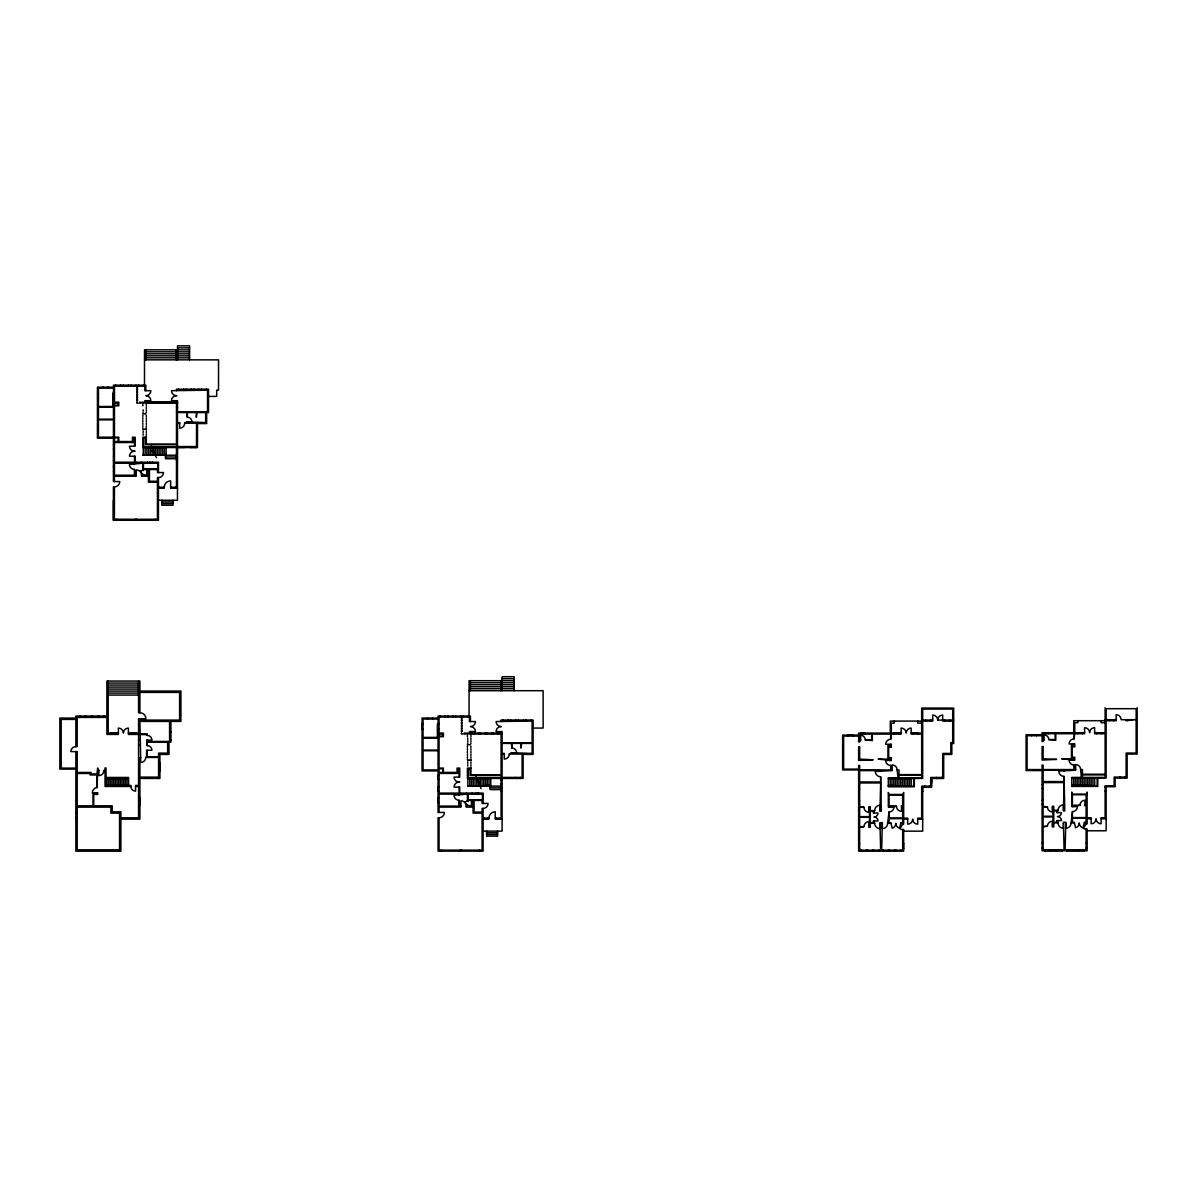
<?xml version="1.0" encoding="UTF-8"?>
<svg xmlns="http://www.w3.org/2000/svg" width="1197" height="1197" viewBox="0 0 1197 1197"><rect width="100%" height="100%" fill="white"/><g stroke="black" fill="none" stroke-linecap="round" stroke-linejoin="round"><path stroke-width="1.5" d="M102.972 388.157L102.972 387.155M107.969 388.157L107.969 387.155M112.802 406.501L112.802 393.17L114.478 393.17M113.446 437.189L113.461 419.848L98.453 419.833L98.438 437.189L118.787 437.189L118.787 441.528L132.463 441.543L132.463 437.204L135.126 437.204L135.126 446.212L129.456 446.212A4.997 4.997 0 0 0 134.453 451.209L135.126 451.209M113.461 407.175L113.461 419.174L98.453 419.174L98.453 407.16L114.463 407.175M145.825 390.686L145.825 385.18L113.476 385.165L113.476 387.155L97.466 387.155L97.436 438.192L113.446 438.192L113.431 481.553L119.76 481.553A5.342 5.342 0 0 1 114.418 486.895L114.403 519.244L157.435 519.274L157.45 482.241L148.443 482.241L148.458 476.241L141.62 476.226L141.62 475.224A5.342 5.342 0 0 0 136.278 469.897L136.278 476.226L114.433 476.211L114.433 481.553M114.448 437.189L114.463 405.843L118.802 405.843L118.802 402.177L114.463 402.177L114.478 386.167L144.822 386.182L144.822 390.686L150.837 390.686A4.997 4.997 0 0 1 145.825 395.683A4.997 4.997 0 0 1 150.822 400.696L144.822 400.681L144.822 403.18L177.5 403.209M115.645 386.167L115.645 385.165M116.827 520.246L116.827 519.244M120.643 386.167L120.643 385.165M123.321 386.167L123.321 385.165M128.318 386.167L128.318 385.165M130.982 386.167L130.982 385.165M134.438 475.224L134.453 469.389A4.997 4.997 0 0 1 129.441 464.391L142.787 463.224L142.787 470.391A4.01 4.01 0 0 0 140.244 471.304L142.787 474.401L141.62 475.224M134.453 464.391L134.453 463.224L114.433 463.209L114.433 475.224L136.278 475.224M134.453 456.222L134.453 462.222L114.433 462.207L114.448 442.531L134.453 442.546L134.453 446.212M135.111 475.224L134.453 469.389M135.336 520.246L135.336 519.259M135.949 463.224L135.949 462.222M135.994 386.167L135.994 385.165M136.503 520.246L136.503 519.259M136.817 402.177L136.817 403.18L138.149 403.18M136.817 400.845L136.817 399.514M136.817 398.182L136.817 396.85M136.817 395.504L136.817 394.172M136.817 392.84L136.817 391.509M136.817 390.177L136.817 388.845M136.817 387.499L136.817 386.167M137.49 400.845L137.49 399.514M137.49 398.182L137.49 396.85M137.49 395.519L137.49 394.172M137.49 392.84L137.49 391.509M137.49 390.177L137.49 388.845M137.49 387.514L137.49 386.167M138.657 386.167L138.657 385.18M141.949 463.224L141.949 462.222M142.802 428.541L143.131 429.873M142.802 427.194L142.802 425.863M142.802 424.531L142.802 423.199M142.802 421.868L142.817 420.536M142.817 419.189L142.817 417.858M142.817 416.526L142.817 415.194M142.817 405.858L142.817 404.526M143.251 454.546L143.251 447.543M143.131 435.199L143.131 433.868M143.131 432.536L143.131 431.204M143.146 412.531L142.817 413.863M143.146 411.184L143.146 409.853M143.445 470.556L143.445 469.568L146.782 469.568L146.782 475.239L142.787 474.401M143.655 386.182L143.655 385.18M144.493 385.18L144.508 349.823L189.545 349.838M145.121 454.546L145.136 447.543M145.825 400.681L145.825 402.192L176.513 402.207L176.513 400.696M145.839 359.833L145.854 349.823M146.303 436.546L146.303 444.042L176.483 444.057L176.513 403.209M146.303 435.214L146.303 433.868M146.303 432.536L146.303 431.204M146.303 429.873L146.303 428.541M146.303 427.209L146.303 425.863M146.303 424.531L146.303 423.199M146.318 421.868L146.318 420.536M146.318 419.204L146.318 417.858M146.318 416.526L146.318 415.194M146.318 412.531L145.51 413.863M146.318 411.199L146.318 409.853M146.318 408.521L146.318 407.189M146.318 405.858L146.318 404.526M146.872 454.561L146.887 447.543M147.455 463.224L147.455 462.222M148.623 454.561L148.637 447.543M149.401 403.194L149.401 402.192M150.373 454.561L150.388 447.558M152.139 454.561L152.139 447.558M152.468 463.224L152.468 462.222M153.889 454.561L153.889 447.558M154.413 403.194L154.413 402.192M155.012 520.246L155.012 519.259M155.64 454.561L155.64 447.558M155.745 403.194L155.745 402.192M157.391 454.561L157.391 447.558M113.416 500.436L113.416 520.246L158.438 520.246L158.453 488.241L164.288 488.256L164.288 487.254A6.344 6.344 0 0 1 170.632 480.91L170.632 488.256L177.47 488.256M158.453 477.573L157.45 477.573L157.45 481.239L149.445 481.239L149.46 469.568L157.465 469.568L157.465 472.576L163.465 472.576A4.997 4.997 0 0 1 158.453 477.573L158.453 487.254L164.288 487.254M158.453 472.576L158.468 462.237L135.111 462.222L135.126 456.222L129.456 456.207A4.997 4.997 0 0 1 134.453 451.209M159.141 454.561L159.141 447.558M159.366 488.241L159.366 487.254M160.742 403.194L160.742 402.192M160.892 454.561L160.892 447.558M161.954 500.256L161.939 505.254L172.952 505.269L172.952 500.256M162.074 403.194L162.089 402.192M162.642 454.561L162.642 447.558M163.376 488.256L163.376 487.254M164.393 454.561L164.393 447.558M165.47 455.234L165.47 458.735L176.483 458.735M166.144 455.234L166.144 447.558M167.086 403.194L167.086 402.192L177.515 402.237L175.555 402.207M168.418 403.194L168.418 402.207M171.455 488.256L171.455 487.254M173.415 403.194L173.415 402.222L168.418 402.372M175.465 488.256L175.465 487.254M176.198 359.848L176.198 349.838M176.513 390.701L176.513 389.19L208.532 389.205L208.517 412.561L206.662 412.561L206.662 423.558L197.505 423.558L197.49 447.573L177.485 447.558L177.455 500.271L158.438 500.256M177.306 460.576L177.306 456.566M177.321 453.065L177.321 449.07M177.53 359.848L177.53 345.828L189.545 345.843L189.53 359.848M178.518 390.192L178.518 389.19M179.056 447.573L179.056 446.571M183.515 390.192L183.515 389.205M184.069 447.573L184.069 446.571M187.345 417.214L186.672 412.546L177.5 412.546L177.5 422.556L179.67 422.556L179.67 428.227A4.997 4.997 0 0 0 184.667 423.214L186.672 421.883L192.014 421.883A4.668 4.668 0 0 0 187.345 417.214L187.345 412.546L196.353 412.546L196.338 417.229L197.011 412.546L205.66 412.561L205.66 422.571L187.331 421.883M186.193 390.207L186.193 389.205M190.727 447.573L190.727 446.571M191.191 390.207L191.191 389.205M193.854 390.207L193.854 389.205M195.739 447.573L195.739 446.571M198.867 390.207L198.867 389.205M201.53 390.207L201.53 389.205M206.527 390.207L206.527 389.205M900.832 823.312L899.531 828.144A4.997 4.997 0 0 1 895.835 823.312A4.997 4.997 0 0 1 892.124 828.144L890.822 822.653L888.997 822.653L888.997 818.643L902.673 818.643L902.673 822.653L900.832 822.653L902.673 824.149L899.935 828.728A5.342 5.342 0 0 0 902.673 829.491L903.66 829.491L903.66 851.172L858.638 851.172L858.638 769.94L842.628 769.94L842.628 735.093L858.638 735.093L858.638 733.088L890.329 733.088L890.329 721.088L921.675 721.088M1084.287 822.938L1082.986 827.77A4.997 4.997 0 0 1 1079.275 822.938A4.997 4.997 0 0 1 1075.564 827.77L1074.278 822.264L1072.437 822.264L1072.437 818.269L1086.113 818.269L1086.113 822.264L1084.287 822.264L1086.113 823.775L1083.39 828.354A5.342 5.342 0 0 0 1086.113 829.102L1087.115 829.102L1087.115 850.783L1042.093 850.783L1042.093 770.569L1026.083 770.569L1026.083 734.719L1042.093 734.719L1042.093 732.714L1073.784 732.714L1073.784 720.699L1105.13 720.699M135.56 786.459L138.568 786.459L138.568 817.805L120.882 817.805L120.882 811.805L112.219 811.805L112.219 805.805L93.71 805.805L93.71 794.464L97.705 794.464L97.705 792.803L92.364 792.803A5.342 5.342 0 0 1 97.017 787.506L97.705 770.614L98.872 770.614M1137.15 707.696L1137.15 754.065L1127.14 754.065L1127.14 778.08L1115.14 778.11L1115.14 786.743L1106.133 786.743L1106.133 830.778L1087.115 830.778M177.53 347.833L189.545 347.848M145.854 351.828L176.198 351.843M177.53 351.843L189.545 351.843M145.839 353.818L176.198 353.833M177.53 353.833L189.545 353.848M145.839 355.823L176.198 355.838M177.53 355.838L189.545 355.853M145.839 357.828L176.198 357.843M177.53 357.843L189.545 357.843M144.508 359.833L218.557 359.863L218.512 390.162L216.687 390.162L216.687 396.402L208.532 396.402M97.466 393.319L98.468 393.319M112.892 394.86L112.877 400.202M176.513 395.698A4.997 4.997 0 0 1 171.515 390.686L207.53 390.207L207.515 411.888L177.5 411.873L177.515 400.696L171.5 400.696A4.997 4.997 0 0 1 176.513 395.698L176.677 395.698M97.466 398.332L98.453 398.332M112.802 398.496L114.463 398.496M139.48 402.177L140.812 402.177M142.159 402.192L143.49 402.192M149.401 402.357L154.413 402.357M155.745 402.357L160.742 402.357M162.074 402.357L167.086 402.372M139.48 403.18L140.812 403.18M142.159 403.18L143.49 403.18M176.498 407.204L177.5 407.204M176.498 411.708L177.5 411.708M143.82 413.863L144.732 413.863M179.67 423.214L177.5 423.214L177.485 446.571L196.503 446.571L196.503 423.229L184.667 423.214M143.805 429.199L144.717 429.199M145.51 429.199L146.303 429.199M146.303 437.204L142.802 437.204L142.802 447.543L176.483 447.558L176.468 487.254L170.632 487.254M113.446 444.536L114.448 444.536M179.056 447.394L184.069 447.409M190.727 447.409L195.739 447.409M113.446 448.531L114.448 448.531M176.483 449.07L177.485 449.07M176.483 453.065L177.485 453.065M166.144 454.561L142.787 455.219L176.483 455.234M113.446 456.207L114.433 456.207M176.483 456.566L177.485 456.566M165.47 456.985L176.483 456.985M113.431 460.202L114.433 460.202M176.483 460.576L177.485 460.576M113.431 466.71L114.433 466.71M113.431 471.708L114.433 471.708M114.418 486.895L113.431 486.895L113.401 520.246L158.438 520.261M159.366 488.077L163.376 488.077M171.455 488.092L175.465 488.092M161.939 501.932L172.952 501.932M161.939 503.593L172.952 503.593M502.097 678.699L514.112 678.699M514.112 680.689L469.074 680.689L469.074 716.045M470.421 682.694L500.765 682.694M502.097 682.694L514.112 682.694M108.209 683.053L138.568 683.053M470.421 684.699L500.765 684.699M502.097 684.699L514.112 684.699M108.209 685.058L138.568 685.058M470.421 686.704L500.765 686.704M502.097 686.704L514.112 686.704M108.209 687.063L138.568 687.063M470.421 688.694L500.765 688.694M502.097 688.694L514.112 688.694M108.209 689.068L138.568 689.068M469.074 690.699L543.124 690.699L543.124 728.06L533.114 728.06M108.209 691.058L138.568 691.058M108.209 693.063L138.568 693.063M108.209 695.068L138.568 695.068M128.393 733.088L138.568 733.088L138.568 718.754L145.899 718.754A6 6 0 0 0 139.899 712.739L138.568 712.739L138.568 681.063M1105.13 719.711L1116.143 719.711M1137.15 719.711L1121.14 719.711A4.997 4.997 0 0 0 1116.143 714.699L1116.143 720.699L1106.133 720.699L1106.133 778.08L1071.779 778.08M1109.125 719.876L1114.138 719.876M1128.143 719.876L1133.14 719.711M921.675 720.085L932.687 720.085M888.324 778.454L922.678 778.454L922.678 721.088L932.687 721.088L932.687 715.073A4.997 4.997 0 0 1 937.685 720.085L953.695 720.085M1105.13 722.704L1101.12 722.704L1101.12 720.699M921.675 723.078L917.68 723.078L917.68 721.088M423.05 724.23L422.047 724.23L422.212 729.227L423.05 729.227M439.06 724.05L437.399 724.05L437.399 737.397M501.094 726.564A4.997 4.997 0 0 0 496.097 731.562L502.097 731.562L502.097 742.739L532.126 742.739L532.126 721.058L496.097 721.552A4.997 4.997 0 0 0 501.094 726.564L501.274 726.564M437.399 729.392L439.06 729.392M169.585 732.01L170.917 732.01M1084.617 732.714L1074.771 732.714L1074.771 722.704L1077.779 722.704L1077.779 720.699M1094.627 732.714L1105.13 732.714L1105.13 707.696M118.383 733.088L108.209 733.088L108.209 681.063M464.077 733.058L465.409 733.058M466.74 733.058L468.087 733.058M901.161 733.088L891.331 733.088L891.331 723.078L894.324 723.078L894.324 721.088M911.171 733.088L921.675 733.088L921.675 708.07L953.695 708.07L953.695 743.532L951.839 743.532L951.839 754.439L943.685 754.439L943.685 778.454L931.685 778.454L931.685 787.132L922.678 787.132L922.678 831.152L903.66 831.152M110.797 733.252L115.795 733.252M130.982 733.252L135.979 733.252M860.972 733.252L864.982 733.252M894.159 733.252L899.156 733.252M913.176 733.252L918.174 733.252M139.899 733.926L147.246 733.926L147.246 735.422A4.668 4.668 0 0 1 151.914 740.09L146.573 740.09L147.246 745.596A4.668 4.668 0 0 1 151.914 750.265L146.573 750.265L146.573 756.773L145.735 757.447A4.997 4.997 0 0 1 140.737 762.444L139.899 721.417L169.585 721.417L169.585 741.437L147.246 741.437L147.246 740.09M462.745 734.06L461.414 734.06L461.414 733.058M464.077 734.06L465.409 734.06M466.74 734.06L468.087 734.06M502.097 734.06L469.419 734.06L469.419 731.562L475.418 731.562A4.997 4.997 0 0 0 470.421 726.564A4.997 4.997 0 0 0 475.418 721.552L469.419 721.552L469.419 717.048L439.06 717.048L439.06 733.058L443.399 733.058L443.399 736.724L439.06 736.724L439.06 768.085L443.399 768.085L443.399 772.424L457.074 772.424L457.074 768.085L459.738 768.085L459.738 777.092L454.067 777.092A4.997 4.997 0 0 0 459.079 782.09L459.738 782.09M139.899 734.599L146.573 734.599L147.246 735.422M1031.59 734.883L1036.587 734.883M848.134 735.257L853.132 735.257M1044.098 739.551L1043.096 739.551L1043.096 733.716L1055.126 733.716L1055.126 739.551L1048.767 739.551A4.668 4.668 0 0 0 1044.098 734.883L1044.098 740.225L1043.111 740.225L1043.111 741.556L1042.093 741.556L1042.093 735.721L1027.086 735.721L1027.086 769.566L1042.093 769.566L1042.093 765.063L1043.111 765.063L1043.111 769.566L1074.128 769.566L1074.128 765.063A4.997 4.997 0 0 1 1069.13 760.065L1074.771 760.065L1074.771 757.222L1072.123 757.222L1072.123 746.883L1074.771 746.883L1074.771 743.891L1069.13 743.891A4.997 4.997 0 0 1 1074.128 738.878L1074.771 733.716L1084.617 733.716L1084.617 727.716A4.997 4.997 0 0 1 1089.614 732.714A4.997 4.997 0 0 1 1094.627 727.716L1094.627 733.716L1105.13 733.716L1105.145 777.407L1071.779 777.407L1071.779 786.414L1097.799 786.414L1097.799 778.08M860.643 739.926L859.641 739.926L859.641 734.09L871.67 734.09L871.67 739.926L865.311 739.926A4.668 4.668 0 0 0 860.643 735.257L860.643 740.599L859.655 740.599L859.655 741.931L858.638 741.931L858.638 736.095L843.631 736.095L843.631 769.117L858.638 769.117L858.638 765.452L859.655 765.452L859.655 769.94L890.673 769.94L890.673 765.452A4.997 4.997 0 0 1 885.675 760.439L891.331 760.439L891.331 757.611L888.683 757.611L888.683 747.272L891.331 747.272L891.331 744.265L885.675 744.265A4.997 4.997 0 0 1 890.673 739.267L891.331 734.09L901.161 734.09L901.161 728.09A4.997 4.997 0 0 1 906.174 733.088A4.997 4.997 0 0 1 911.171 728.09L911.171 734.09L921.675 734.09L921.705 774.624L898.992 774.624L898.992 769.94L897.181 769.94A4.997 4.997 0 0 0 892.184 764.943L892.184 770.614L875.321 771.452A5.342 5.342 0 0 0 880.648 776.778L880.648 781.955L859.641 781.955L859.641 770.614L880.648 770.614L880.648 771.452M138.568 739.761L139.899 739.761M169.585 740.015L170.917 740.015M501.094 742.574L502.097 742.574M138.568 744.758L139.899 744.758M467.414 744.729L467.743 743.397M468.416 744.729L469.329 744.729M470.122 744.729L470.915 743.397M75.86 746.599L77.192 746.599L77.192 717.407L106.877 717.407L106.877 734.419L118.383 734.419L118.383 728.09A4.997 4.997 0 0 1 123.396 733.088A4.997 4.997 0 0 1 128.393 728.09L128.393 734.419L138.568 734.419L138.568 785.456L135.56 785.456L135.56 791.127A4.668 4.668 0 0 1 130.892 786.459L105.052 786.459L105.052 770.614L103.885 770.614A4.997 4.997 0 0 1 98.872 775.611L98.872 769.94L97.705 769.94L97.705 767.95L97.047 773.95L91.032 773.95L91.032 772.454L77.192 772.454L77.192 751.596L70.862 751.596A4.997 4.997 0 0 1 75.86 746.599L75.86 719.412L61.182 719.412L61.182 768.115L75.86 768.115L75.86 751.596M509.279 754.08L511.269 752.733L516.61 752.733A4.668 4.668 0 0 0 511.942 748.065L511.269 743.397L502.097 743.397L502.097 753.407L504.266 753.407L504.266 759.078A4.997 4.997 0 0 0 509.279 754.08L522.116 754.08L522.116 777.422L502.097 777.422L502.097 754.08L504.266 754.08M158.573 756.773L147.246 756.773L147.246 750.265M140.737 757.447L139.899 757.447L139.899 777.122L158.573 777.122L158.573 753.108L167.655 753.108L167.655 742.095M145.735 757.447L158.573 757.447M468.416 760.08L469.329 760.08M470.122 760.08L470.915 760.08M158.573 762.908L159.919 762.908M1074.128 765.063L1074.771 769.566L1075.639 769.566M890.673 765.452L891.331 769.94L892.184 769.94M470.915 768.085L467.414 768.085L467.414 778.424L501.094 778.424L501.094 818.12L495.259 818.12M1064.103 771.077L1064.103 770.24L1043.096 770.24L1043.096 781.581L1064.103 781.581L1064.103 776.404A5.342 5.342 0 0 1 1058.761 771.077L1075.639 770.24L1075.639 764.569A4.997 4.997 0 0 1 1080.637 769.566L1082.447 769.566L1082.447 774.235L1105.145 774.235M158.573 770.913L159.919 770.913M1105.145 774.908L1082.447 774.908L1082.447 777.407M438.057 775.417L439.06 775.417M1064.103 776.404L1064.776 810.923L1063.43 810.923L1063.43 804.923A5.342 5.342 0 0 0 1058.103 810.264L1053.764 810.264L1053.764 806.254L1052.432 806.254L1052.432 811.925A4.997 4.997 0 0 1 1047.42 806.928L1043.096 806.928L1043.096 816.264L1053.091 816.264L1052.432 806.928M880.648 776.778L881.321 811.312L879.99 811.312L879.99 805.297A5.342 5.342 0 0 0 874.648 810.638L870.309 810.638L870.309 806.643L868.977 806.643L868.977 812.314A4.997 4.997 0 0 1 863.98 807.302L859.641 807.302L859.641 816.638L869.65 816.638L868.977 807.302M515.353 778.259L520.351 778.259M936.518 778.289L941.53 778.289M128.558 778.454L106.039 778.454L106.039 785.456L130.892 785.456L130.892 786.459M438.057 779.427L439.06 779.427M930.682 779.786L931.685 779.786L931.52 783.796L930.682 783.796M501.094 779.92L502.097 779.92M501.094 783.93L502.097 783.93M1042.093 784.574L1043.096 784.574M858.638 784.963L859.641 784.963M1071.794 785.112L1095.001 785.741M490.755 785.427L467.414 786.1L501.094 786.1M888.339 785.486L911.545 786.13M1071.779 785.741L1097.125 785.741L1097.125 778.08M888.324 786.13L913.67 786.13L913.67 778.454M438.057 787.102L439.06 787.102M924.697 786.953L929.71 786.953M1105.13 787.087L1106.133 787.087M501.094 787.431L502.097 787.431M921.675 787.461L922.678 787.461M490.097 787.85L501.094 787.85M1042.093 788.584L1043.096 788.584M858.638 788.958L859.641 788.958M501.094 789.601L490.097 789.601L490.097 786.1M438.057 791.097L439.06 791.097M1105.13 791.082L1106.133 791.082M501.094 791.426L502.097 791.426M921.675 791.456L922.678 791.456M138.568 797.471L139.899 797.471M438.057 797.606L439.06 797.606M439.06 812.449L439.06 807.107L460.905 807.107L460.905 800.778A5.342 5.342 0 0 1 466.246 806.105L467.414 805.267L464.885 802.17A4.01 4.01 0 0 1 467.414 801.272L467.414 794.105L454.067 795.272A4.997 4.997 0 0 0 459.079 800.269L459.738 806.105M1042.093 800.254L1043.096 800.254M858.638 800.628L859.641 800.628M438.057 802.603L439.06 802.603M1042.093 804.264L1043.096 804.264M858.638 804.638L859.641 804.638M467.414 805.267L471.409 806.105L471.409 800.434L468.087 800.434L468.087 801.436M1136.148 720.699L1136.148 753.063L1126.138 753.063L1126.138 777.077L1114.138 777.077L1114.138 785.741L1105.13 785.741L1105.13 817.76L1101.12 817.76L1101.12 823.775A4.997 4.997 0 0 1 1096.123 818.763A4.997 4.997 0 0 1 1091.125 823.775L1091.125 817.76L1087.115 817.76L1087.115 792.085L1086.457 794.09L1072.437 794.09L1071.779 792.085L1071.779 806.598L1077.45 806.598A4.997 4.997 0 0 1 1072.437 811.596L1072.437 817.596L1086.113 817.596L1086.113 805.925L1084.946 805.925L1084.946 800.254A4.997 4.997 0 0 0 1079.948 805.252L1072.437 805.252L1072.437 794.748L1086.113 794.748L1086.113 805.252L1084.946 805.252M138.568 805.476L139.899 805.476M460.905 806.105L439.06 806.105L439.06 794.105L459.079 794.105L459.079 795.272M896.493 806.299L888.997 805.641L888.997 795.137L902.673 795.137L902.673 805.641L901.506 805.641L901.506 811.312A4.997 4.997 0 0 1 896.493 806.299L888.997 806.973M901.506 806.299L902.673 806.299L902.673 817.985L888.997 817.985L888.997 811.97A4.997 4.997 0 0 0 893.994 806.973L888.324 806.973L888.324 792.459L888.997 794.464L903.002 794.464L903.66 792.459L903.66 818.149L907.67 818.149L907.67 824.149A4.997 4.997 0 0 0 912.668 819.152A4.997 4.997 0 0 0 917.68 824.149L917.68 818.149L921.675 818.149L921.675 786.13L930.682 786.13L930.682 777.452L942.697 777.452L942.697 753.437L950.837 753.437L950.837 742.544L952.692 742.544L952.692 721.088L942.697 721.088L942.697 715.073A4.997 4.997 0 0 0 937.685 720.085M483.094 808.439L482.092 808.439L482.092 812.105L474.087 812.105L474.087 800.434L482.092 800.434L482.092 803.441L488.092 803.441A4.997 4.997 0 0 1 483.094 808.439L483.094 818.12L488.93 818.12A6.344 6.344 0 0 1 495.259 811.775L495.259 819.122L502.097 819.122M1063.43 810.264L1064.103 782.584L1043.096 782.584L1043.096 806.254L1047.42 806.928M879.99 810.638L880.648 782.958L859.641 782.958L859.641 806.643L863.98 807.302M1072.437 811.596L1071.106 822.938A5.342 5.342 0 0 1 1065.764 828.279L1065.764 822.264L1063.43 822.264L1063.43 828.279A5.342 5.342 0 0 1 1058.103 822.938L1053.764 822.938L1053.764 826.932L1052.432 826.932L1052.432 821.262A4.997 4.997 0 0 0 1047.42 826.274L1043.096 826.274L1043.096 816.938L1053.091 816.938L1052.432 826.274M888.997 811.97L887.65 823.312A5.342 5.342 0 0 1 882.324 828.653L882.324 822.653L879.99 822.653L879.99 828.653A5.342 5.342 0 0 1 874.648 823.312L870.309 823.312L870.309 827.322L868.977 827.322L868.977 821.651A4.997 4.997 0 0 0 863.98 826.648L859.641 826.648L859.641 817.312L869.65 817.312L868.977 826.648M75.86 812.479L77.192 812.479M470.421 721.552L470.421 716.045L438.057 716.045L438.057 718.05L422.047 718.05L422.047 770.913L438.057 770.913L438.057 812.449L444.401 812.449A5.342 5.342 0 0 1 439.06 817.775L438.057 817.775L438.057 851.142L483.094 851.142L483.094 819.122L488.93 819.122L488.93 818.12M75.86 817.805L77.192 817.805M1091.125 818.763L1087.115 818.763L1087.115 823.775L1086.113 823.775M1101.12 818.763L1106.133 818.763M484.007 818.943L488.002 818.943M496.097 818.943L500.107 818.943M907.67 819.152L903.66 819.152L903.66 824.149L902.673 824.149M917.68 819.152L922.678 819.152M1063.43 822.938L1064.103 849.78L1043.096 849.78L1043.096 826.932L1047.42 826.274M1065.764 822.938L1065.106 849.78L1086.113 849.78L1086.113 829.102M1071.106 822.938L1074.278 822.938M879.99 823.312L880.648 850.169L859.641 850.169L859.641 827.322L863.98 826.648M882.324 823.312L881.65 850.169L902.673 850.169L902.673 829.491M887.65 823.312L890.822 823.312M483.094 831.122L502.097 831.122L502.097 778.424L523.119 778.424L523.119 754.409L533.114 754.409L533.114 720.055L501.094 720.055L501.094 721.552M486.595 832.798L497.593 832.798M486.595 834.459L497.593 834.459M1042.093 843.122L1043.096 843.122M1086.113 843.122L1087.115 843.122M858.638 843.496L859.641 843.496M902.673 843.496L903.66 843.496M1042.093 848.119L1043.096 848.119M1086.113 848.119L1087.115 848.119M858.638 848.493L859.641 848.493M902.673 848.493L903.66 848.493M1044.757 850.618L1049.754 850.618M1051.101 850.618L1056.098 850.618M1057.43 850.618L1062.442 850.618M1066.766 850.618L1071.779 850.618M1073.111 850.618L1078.108 850.618M1079.44 850.618L1084.452 850.618M476.032 776.718L477.693 780.639L476.75 781.925L479.997 781.836L478.86 783.437L481.029 788.554M151.406 445.853L153.066 449.773L152.139 451.06L155.371 450.97L154.248 452.571L156.403 457.673M1136.148 719.711L1136.148 708.699L1106.133 708.699L1106.133 719.711M1128.143 719.711L1128.143 720.699L1126.138 720.699L1126.138 719.711M1124.971 777.077L1124.971 778.08M1119.973 777.077L1119.973 778.08M1114.138 719.711L1114.138 720.699M1109.125 719.711L1109.125 720.699M1101.629 733.716L1101.629 732.714L1096.632 732.878L1096.632 733.716M1094.686 778.11L1094.686 785.112M1092.936 778.11L1092.936 785.112M1091.185 778.11L1091.185 785.112M1089.435 778.11L1089.435 785.112M1087.684 778.11L1087.684 785.112M1085.933 778.11L1085.933 785.112M1084.452 849.78L1084.452 850.783M1084.183 778.11L1084.183 785.112M1082.612 733.716L1082.612 732.714L1077.614 732.878L1077.614 733.716M1082.432 778.11L1082.432 785.112M1081.445 778.11L1080.637 769.566M1080.682 778.125L1080.682 785.112M1079.948 805.252L1072.437 806.598M1079.44 849.78L1079.44 850.783M1078.931 778.11L1078.931 785.112M1078.108 849.78L1078.108 850.783M1077.18 778.11L1077.18 785.112M1075.43 778.11L1075.43 785.112M1074.128 738.878L1074.128 733.716L1055.784 733.716L1055.784 740.225L1048.767 739.551M1074.128 743.891L1074.128 744.714L1071.465 744.714L1071.465 758.733L1061.619 758.733L1074.128 760.065M1073.679 778.11L1073.679 785.112M1073.111 849.78L1073.111 850.783M1071.779 849.78L1071.779 850.783M1066.766 849.78L1066.766 850.783M1062.442 849.78L1062.442 850.783M1058.103 810.264L1057.43 812.598M1058.103 822.938L1057.43 820.603M1057.43 849.78L1057.43 850.783M1056.098 849.78L1056.098 850.783M1051.101 849.78L1051.101 850.783M1049.754 849.78L1049.754 850.783M1048.422 733.716L1048.422 732.714L1044.427 732.878L1044.427 733.716M1044.757 849.78L1044.757 850.783M1036.587 734.719L1036.587 735.721M1031.59 734.719L1031.59 735.721M952.692 720.085L952.692 709.073L922.678 709.073L922.678 720.085M949.7 720.085L949.7 721.088M944.687 720.085L944.687 721.088M941.53 777.452L941.53 778.454M936.518 777.452L936.518 778.454M930.682 720.085L930.682 721.088M929.71 786.13L929.71 787.132M925.685 720.085L925.685 721.088M924.697 786.13L924.697 787.132M922.513 787.461L922.513 791.456M918.174 733.088L918.174 734.09M914.343 778.454L914.343 786.788L888.324 786.788L888.324 777.781L921.705 777.781L921.705 775.282L898.992 775.282L898.992 777.781M913.176 733.088L913.176 734.09M911.231 778.484L911.231 785.486M909.481 778.484L909.481 785.486M907.73 778.484L907.73 785.486M905.979 778.484L905.979 785.486M904.229 778.484L904.229 785.486M903.496 843.496L903.496 848.493M902.478 778.484L902.478 785.486M900.997 850.169L900.997 851.172M900.728 778.484L900.728 785.486M899.156 733.088L899.156 734.09M898.977 778.484L898.977 785.486M897.989 778.484L897.181 769.94M897.226 778.499L897.226 785.486M895.999 850.169L895.999 851.172M895.476 778.484L895.476 785.486M894.668 850.169L894.668 851.172M894.159 733.088L894.159 734.09M893.725 778.484L893.725 785.486M891.974 778.484L891.974 785.486M890.673 739.267L890.673 734.09L872.329 734.09L872.329 740.599L865.311 739.926M890.673 744.265L890.673 745.103L888.009 745.103L888.009 759.107L878.164 759.107L890.673 760.439M890.224 778.484L890.224 785.486M889.655 850.169L889.655 851.172M888.324 850.169L888.324 851.172M883.326 850.169L883.326 851.172M878.987 850.169L878.987 851.172M874.648 810.638L873.975 812.972M874.648 823.312L873.975 820.977M873.975 850.169L873.975 851.172M872.643 850.169L872.643 851.172M867.645 850.169L867.645 851.172M866.314 850.169L866.314 851.172M864.982 733.088L864.982 734.09M861.301 850.169L861.301 851.172M860.972 733.088L860.972 734.09M858.803 784.963L858.803 788.958M858.803 800.628L858.803 804.638M858.803 843.496L858.803 848.493M853.132 735.093L853.132 736.095M848.134 735.093L848.134 736.095M531.124 720.055L531.124 721.058M526.111 720.055L526.111 721.058M523.448 720.055L523.448 721.058M520.351 777.422L520.351 778.424M518.451 720.055L518.451 721.058M515.772 720.055L515.772 721.058M515.353 777.422L515.353 778.424M514.112 690.699L514.112 676.694L502.097 676.694L502.097 690.699M511.942 748.065L511.942 743.397L520.949 743.397L520.949 748.065L521.608 743.397L532.126 743.397L532.126 753.407L511.942 752.733M510.775 720.055L510.775 721.058M508.112 720.055L508.112 721.058M503.099 720.055L503.099 721.058M501.094 731.562L501.094 733.058L470.421 733.058L470.421 731.562M501.094 734.06L501.094 774.923L470.915 774.923L470.915 767.412M500.765 680.689L500.765 690.699M500.107 818.12L500.107 819.122M498.012 733.058L498.012 734.06M497.593 831.122L497.593 836.134L486.595 836.134L486.595 831.122M496.097 818.12L496.097 819.122M493.014 733.058L493.014 734.06M491.683 733.058L491.683 734.06M490.755 778.424L490.755 786.1M489.004 778.424L489.004 785.427M488.002 818.12L488.002 819.122M487.254 778.424L487.254 785.427M486.67 733.058L486.67 734.06M485.503 778.424L485.503 785.427M485.339 733.058L485.339 734.06M484.007 818.12L484.007 819.122M483.753 778.424L483.753 785.427M483.094 803.441L483.094 793.102L459.738 793.102L459.738 787.102L454.067 787.102A4.997 4.997 0 0 1 459.079 782.09M482.002 778.424L482.002 785.427M480.341 733.058L480.341 734.06M480.251 778.424L480.251 785.427M479.668 850.139L479.668 851.142M479.009 733.058L479.009 734.06M478.501 778.424L478.501 785.427M477.079 793.102L477.079 794.105M476.75 778.424L476.75 785.427M475 778.424L475 785.427M473.997 733.058L473.997 734.06M473.249 778.424L473.249 785.427M472.082 793.102L472.082 794.105M471.498 778.424L471.498 785.427M470.915 735.392L470.915 736.724M470.915 738.07L470.915 739.402M470.915 740.734L470.915 742.065M470.915 746.075L470.915 747.407M470.915 748.738L470.915 750.07M470.915 751.402L470.915 752.733M470.915 754.08L470.915 755.412M470.915 756.743L470.915 758.075M470.915 759.407L470.915 760.738M470.915 762.085L470.915 763.417M470.915 764.748L470.915 766.08M470.421 680.689L470.421 690.699M469.748 778.424L469.748 785.427M468.251 716.045L468.251 717.048M467.743 738.07L467.743 739.402M467.743 740.734L467.743 742.065M467.743 760.738L467.414 759.407M467.743 762.085L467.743 763.417M467.743 764.748L467.743 766.08M467.862 778.424L467.862 785.427M467.414 735.392L467.414 736.724M467.414 746.075L467.414 747.407M467.414 748.738L467.414 750.07M467.414 751.402L467.414 752.733M467.414 754.08L467.414 755.412M467.414 756.743L467.414 758.075M466.576 793.102L466.576 794.105M466.246 806.105L466.246 807.107L473.084 807.107L473.084 813.107L482.092 813.107L482.092 850.139L439.06 850.139L439.06 817.775M463.239 716.045L463.239 717.048M462.072 717.048L462.072 718.38M462.072 719.726L462.072 721.058M462.072 722.39L462.072 723.721M462.072 725.053L462.072 726.384M462.072 727.731L462.072 729.063M462.072 730.394L462.072 731.726M461.414 717.048L461.414 718.38M461.414 719.726L461.414 721.058M461.414 722.39L461.414 723.721M461.414 725.053L461.414 726.384M461.414 727.731L461.414 729.063M461.414 730.394L461.414 731.726M461.159 850.139L461.159 851.142M460.576 716.045L460.576 717.048M460.576 793.102L460.576 794.105M459.992 850.139L459.992 851.142M459.079 777.092L459.079 773.427L439.06 773.427L439.06 793.102L459.079 793.102L459.079 787.102M459.079 800.269L459.079 806.105M455.578 716.045L455.578 717.048M452.9 716.045L452.9 717.048M447.902 716.045L447.902 717.048M445.239 716.045L445.239 717.048M441.484 850.139L441.484 851.142M440.227 716.045L440.227 717.048M438.222 775.417L438.222 779.427M438.222 787.102L438.222 791.097M438.222 797.606L438.222 802.603M432.551 718.05L432.551 719.053M427.553 718.05L427.553 719.053M168.986 742.095L168.986 754.439L159.919 754.439L159.919 778.454L139.899 778.454L139.899 819.152L120.882 819.152L120.882 851.172L75.86 851.172L75.86 769.117L59.85 769.117L59.85 718.08L75.86 718.08L75.86 716.075L106.877 716.075L106.877 681.063L139.899 681.063L139.899 691.058L180.927 691.058L180.927 721.417L170.917 721.417L170.917 742.095L147.246 742.095L147.246 745.596M159.74 762.908L159.74 770.913M139.899 712.739L139.899 692.405L179.595 692.405L179.595 720.085L139.899 720.085L139.899 718.754M139.735 797.471L139.735 805.476M135.979 733.088L135.979 734.419M130.982 733.088L130.982 734.419M128.558 785.456L128.558 777.452L106.039 777.452L106.039 767.95L105.052 767.95L105.052 769.94L103.885 770.614M126.897 778.454L126.897 785.456M125.221 778.454L125.221 785.456M123.56 778.454L123.56 785.456M121.885 778.454L121.885 785.456M120.224 778.454L120.224 785.456M118.548 778.454L118.548 785.456M117.8 849.825L117.8 851.172M116.887 778.454L116.887 785.456M115.795 733.088L115.795 734.419M115.211 778.454L115.211 785.456M113.55 778.454L113.55 785.456M111.89 778.454L111.89 785.456M110.797 733.088L110.797 734.419M110.214 778.454L110.214 785.456M108.553 778.454L108.553 785.456M106.877 778.454L106.877 785.456M104.049 716.075L104.049 717.407M99.037 716.075L99.037 717.407M97.705 716.075L97.705 717.407M97.047 787.506L97.047 774.953L90.029 774.953L90.029 773.457L77.192 773.457L77.192 805.805L93.037 805.805L93.037 793.791L97.047 793.791L97.047 792.803M92.708 716.075L92.708 717.407M91.376 716.075L91.376 717.407M86.364 716.075L86.364 717.407M85.032 716.075L85.032 717.407M80.034 716.075L80.034 717.407M78.942 849.825L78.942 851.172M98.468 388.157L98.453 406.501L113.461 406.501L113.476 388.157L98.468 388.157M114.448 437.863L114.448 441.528L118.114 441.528L118.114 437.863L114.448 437.863M114.463 403.165L114.463 405.17L118.129 405.17L118.129 403.18L114.463 403.165M133.121 437.863L133.121 441.543L134.453 441.543L134.468 437.878L133.121 437.863M143.46 463.224L143.445 468.895L157.795 468.895L157.795 463.239L143.46 463.224M143.805 437.878L143.79 446.885L176.483 446.9L176.483 444.73L145.63 444.715L145.63 437.878L143.805 437.878M147.455 469.568L147.455 475.239L148.458 475.239L148.458 469.568L147.455 469.568M149.371 462.596L154.368 462.85L149.371 462.596M438.057 719.053L423.05 719.053L423.05 737.397L438.057 737.397L438.057 719.053M442.725 734.06L439.06 734.06L439.06 736.065L442.725 736.065L442.725 734.06M438.057 738.07L423.05 738.07L423.05 750.07L438.057 750.07L438.057 738.07M1074.128 745.387L1072.123 745.387L1072.123 746.225L1074.128 746.225L1074.128 745.387M890.673 745.761L888.683 745.761L888.683 746.599L890.673 746.599L890.673 745.761M1043.096 746.554L1042.093 746.554L1042.093 760.065L1056.622 759.392L1043.111 758.733L1043.111 746.554M859.641 746.928L858.638 746.928L858.638 760.439L873.167 759.781L859.655 759.107L859.655 746.928M438.057 750.743L423.05 750.743L423.05 769.925L438.057 769.925L438.057 750.743M1074.128 757.896L1072.123 757.896L1072.123 758.733L1074.128 758.733L1074.128 757.896M890.673 758.27L888.683 758.27L888.683 759.107L890.673 759.107L890.673 758.27M442.725 768.758L439.06 768.758L439.06 772.424L442.725 772.424L442.725 768.758M459.079 768.758L457.733 768.758L457.733 772.424L459.079 772.424L459.079 768.758M470.241 768.758L468.416 768.758L468.416 777.751L501.094 777.751L501.094 775.581L470.241 775.581L470.241 768.758M478.995 793.476L473.997 793.731L478.995 793.476M482.421 794.105L468.087 794.105L468.087 799.776L482.421 799.776L482.421 794.105M473.084 800.434L472.082 800.434L472.082 806.105L473.084 806.105L473.084 800.434M110.887 807.137L77.192 807.137L77.192 849.825L119.55 849.825L119.55 813.137L110.887 813.137L110.887 807.137M1056.771 810.923L1053.764 810.923L1053.764 822.264L1056.771 822.264L1056.771 820.603L1061.44 820.603A4.01 4.01 0 0 0 1057.43 816.593A4.01 4.01 0 0 0 1061.44 812.598L1056.771 812.598L1056.771 810.923M873.316 811.312L870.309 811.312L870.309 822.653L873.316 822.653L873.316 820.977L877.985 820.977A4.01 4.01 0 0 0 873.975 816.982A4.01 4.01 0 0 0 877.985 812.972L873.316 812.972L873.316 811.312"/></g></svg>
